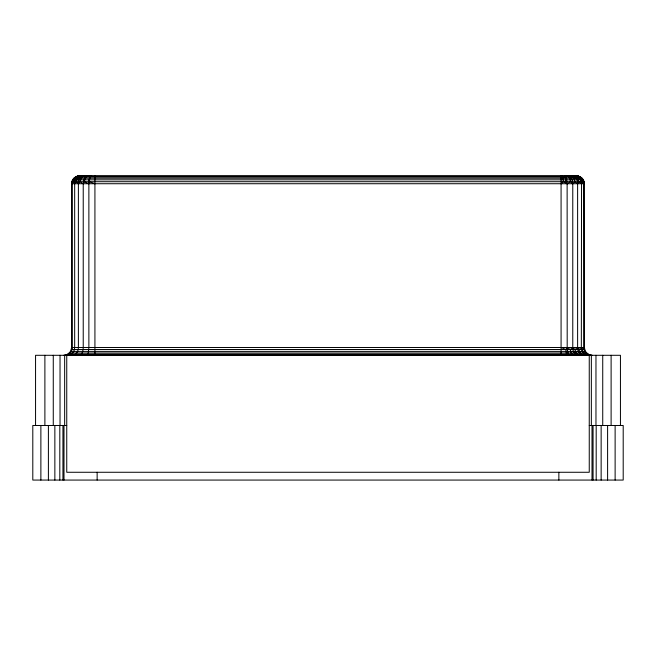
<?xml version="1.0" encoding="UTF-8"?>
<svg xmlns="http://www.w3.org/2000/svg" width="656" height="656" viewBox="0 0 656 656"><rect width="100%" height="100%" fill="white"/><g stroke="black" fill="none" stroke-linecap="round" stroke-linejoin="round"><path stroke-width="0.98" d="M72.873 355.298C76.629 355.027 78.392 350.821 78.384 347.5L78.384 183.729C77.687 175.98 85.6 175.365 91.118 175.931L89.774 178.211L88.872 183.729L88.872 347.5L88.281 353.01L86.854 355.298M583.504 181.712L583.668 347.5C583.692 351.542 587.161 355.273 591.269 355.298C587.522 354.675 584.455 351.354 584.471 347.5L584.471 183.729C583.184 179.432 579.92 175.218 574.877 175.931C578.149 175.972 580.822 178.629 581.544 181.712L581.331 347.5C581.249 351.493 584.43 355.593 588.678 355.298C584.422 355.281 582.143 351.157 581.331 347.5L578.969 349.517C579.527 354.486 584.504 355.921 588.678 355.298M91.241 176.193L91.66 175.931L90.364 176.193L89.462 178.211L88.872 183.729L84.165 181.712L85.854 176.972L87.666 175.931M64.796 355.298C68.929 355.306 72.365 351.567 72.332 347.5L72.332 183.729C72.299 179.687 75.694 175.931 79.802 175.931L77.908 176.193L74.456 178.211M79.417 175.931C75.178 175.898 71.75 179.605 71.529 183.729L584.471 183.729C584.496 179.555 580.847 175.906 576.673 175.931L79.327 175.931C75.153 175.906 71.504 179.555 71.529 183.729L71.529 347.5C71.561 351.673 67.904 355.322 63.73 355.298M575.41 176.103C570.818 175.242 579.929 180.441 577.616 183.729L577.616 347.5C577.255 352.231 581.405 356.856 586.341 355.027M80.516 176.128L83.05 175.931C80.262 175.718 76.826 178.342 76.399 181.712L78.384 183.729C80.786 181.376 80.557 176.193 84.813 175.931M71.922 181.712L72.332 183.729C74.489 180.589 75.965 175.767 80.696 175.931C77.047 176.538 74.636 180.162 74.669 183.729L74.669 347.5C74.718 351.272 71.914 355.232 67.912 355.298M84.165 181.712L83.23 183.729L83.23 347.5C83.082 350.312 82.623 354.543 79.327 355.298M570.417 175.931L573.533 176.193L572.95 175.931C576.034 176.029 578.116 178.908 578.682 181.712L577.616 183.729L574.927 181.712C574.484 179.277 573.229 176.202 570.417 175.931L564.34 175.931L565.152 176.972L565.915 181.712L567.128 183.729L567.194 349.517L568.621 355.027L584.668 355.298M568.621 355.027L566.964 355.027L566.259 353.01L565.849 349.517L567.128 347.5L570.285 349.517L571.064 353.01L573.196 355.298M582.02 349.517L583.668 347.5L584.012 349.517L584.471 347.5L71.529 347.5L71.832 348.844M76.399 181.712L74.669 183.729L73.825 181.712M574.927 181.712L572.77 183.729L572.77 347.5L573.295 351.395L575.665 355.027M561.077 183.729L563.463 181.712L562.684 175.931M570.285 349.517L572.77 347.5L575.009 349.517C575.296 352.797 578.01 356.52 581.7 355.027M575.009 349.517L577.616 347.5L578.969 349.517M563.463 181.712L567.128 183.729L570.548 181.712L569.72 178.211L567.465 175.931M66.641 355.027L68.462 354.248M87.707 176.193L90.364 176.193M84.378 176.193L86.116 176.193L83.755 179.826L83.23 183.729L79.934 181.712M566.53 176.103L572.745 176.103M79.671 176.193L81.123 175.931L77.908 176.193L79.671 175.931C75.67 175.923 71.725 179.588 72.332 183.729M81.516 176.193L83.05 175.931M79.335 176.193L81.123 175.931M86.928 176.103L88.535 175.931M77.908 176.193L82.435 175.931M83.246 176.128L85.583 175.931M77.31 176.193L578.69 176.193M75.432 176.972L580.568 176.972M73.816 178.211L582.184 178.211M72.578 179.826L583.422 179.826M71.799 181.712L584.201 181.712M71.266 349.517L584.734 349.517M70.487 351.395L585.513 351.395M69.249 353.01L586.751 353.01M67.634 354.248L588.366 354.248M65.748 355.027L592.27 355.298M66.748 425.482L32.8 425.482L32.8 480.069L623.2 480.069L623.2 425.482L589.252 425.482M561.077 355.027L567.366 355.298M572.95 175.931C577.567 175.16 581.47 179.26 581.331 183.729L578.682 181.712M574.877 175.931L578.297 176.193L581.716 178.211M576.583 175.931L580.462 176.972L583.307 179.826M591.154 355.298L587.44 354.248L584.685 351.395M578.092 176.193L576.198 175.931C580.33 175.89 583.692 179.695 583.668 183.729L581.544 181.712M575.304 175.931L577.141 176.193M573.565 175.931L575.181 176.193M571.187 175.931L572.491 176.193M568.334 175.931L569.269 176.193M94.923 183.729L89.282 181.712L89.142 179.826M561.077 347.5L565.849 349.517M565.374 176.193L564.882 175.931L565.636 176.193L566.538 178.211L567.128 183.729M569.884 176.193L572.245 179.826L572.77 183.729L570.548 181.712M584.209 182.384L584.471 183.729M89.462 178.211L89.47 179.826M620.445 425.482L620.445 355.298L35.555 355.298L35.555 425.482M615.123 425.482L615.123 480.069M611.113 355.298L611.113 425.482M607.604 425.482L607.604 480.069M602.733 355.298L602.733 425.482M601.142 425.482L601.142 480.069M596.189 425.482L596.189 480.069M595.968 355.298L595.968 425.482M593.065 425.482L593.065 480.069M592.007 425.482L592.007 480.069M591.351 355.298L591.351 425.482M589.252 355.298L589.252 472.271L66.748 472.271L66.748 355.298M561.077 175.931L561.077 355.298M558.863 472.271L558.863 480.069M97.137 472.271L97.137 480.069M94.923 175.931L94.923 355.298M64.649 355.298L64.649 425.482M63.993 425.482L63.993 480.069M62.935 425.482L62.935 480.069M60.032 355.298L60.032 425.482M59.811 425.482L59.811 480.069M54.858 425.482L54.858 480.069M53.267 355.298L53.267 425.482M48.396 425.482L48.396 480.069M44.887 355.298L44.887 425.482M40.877 425.482L40.877 480.069"/></g></svg>
